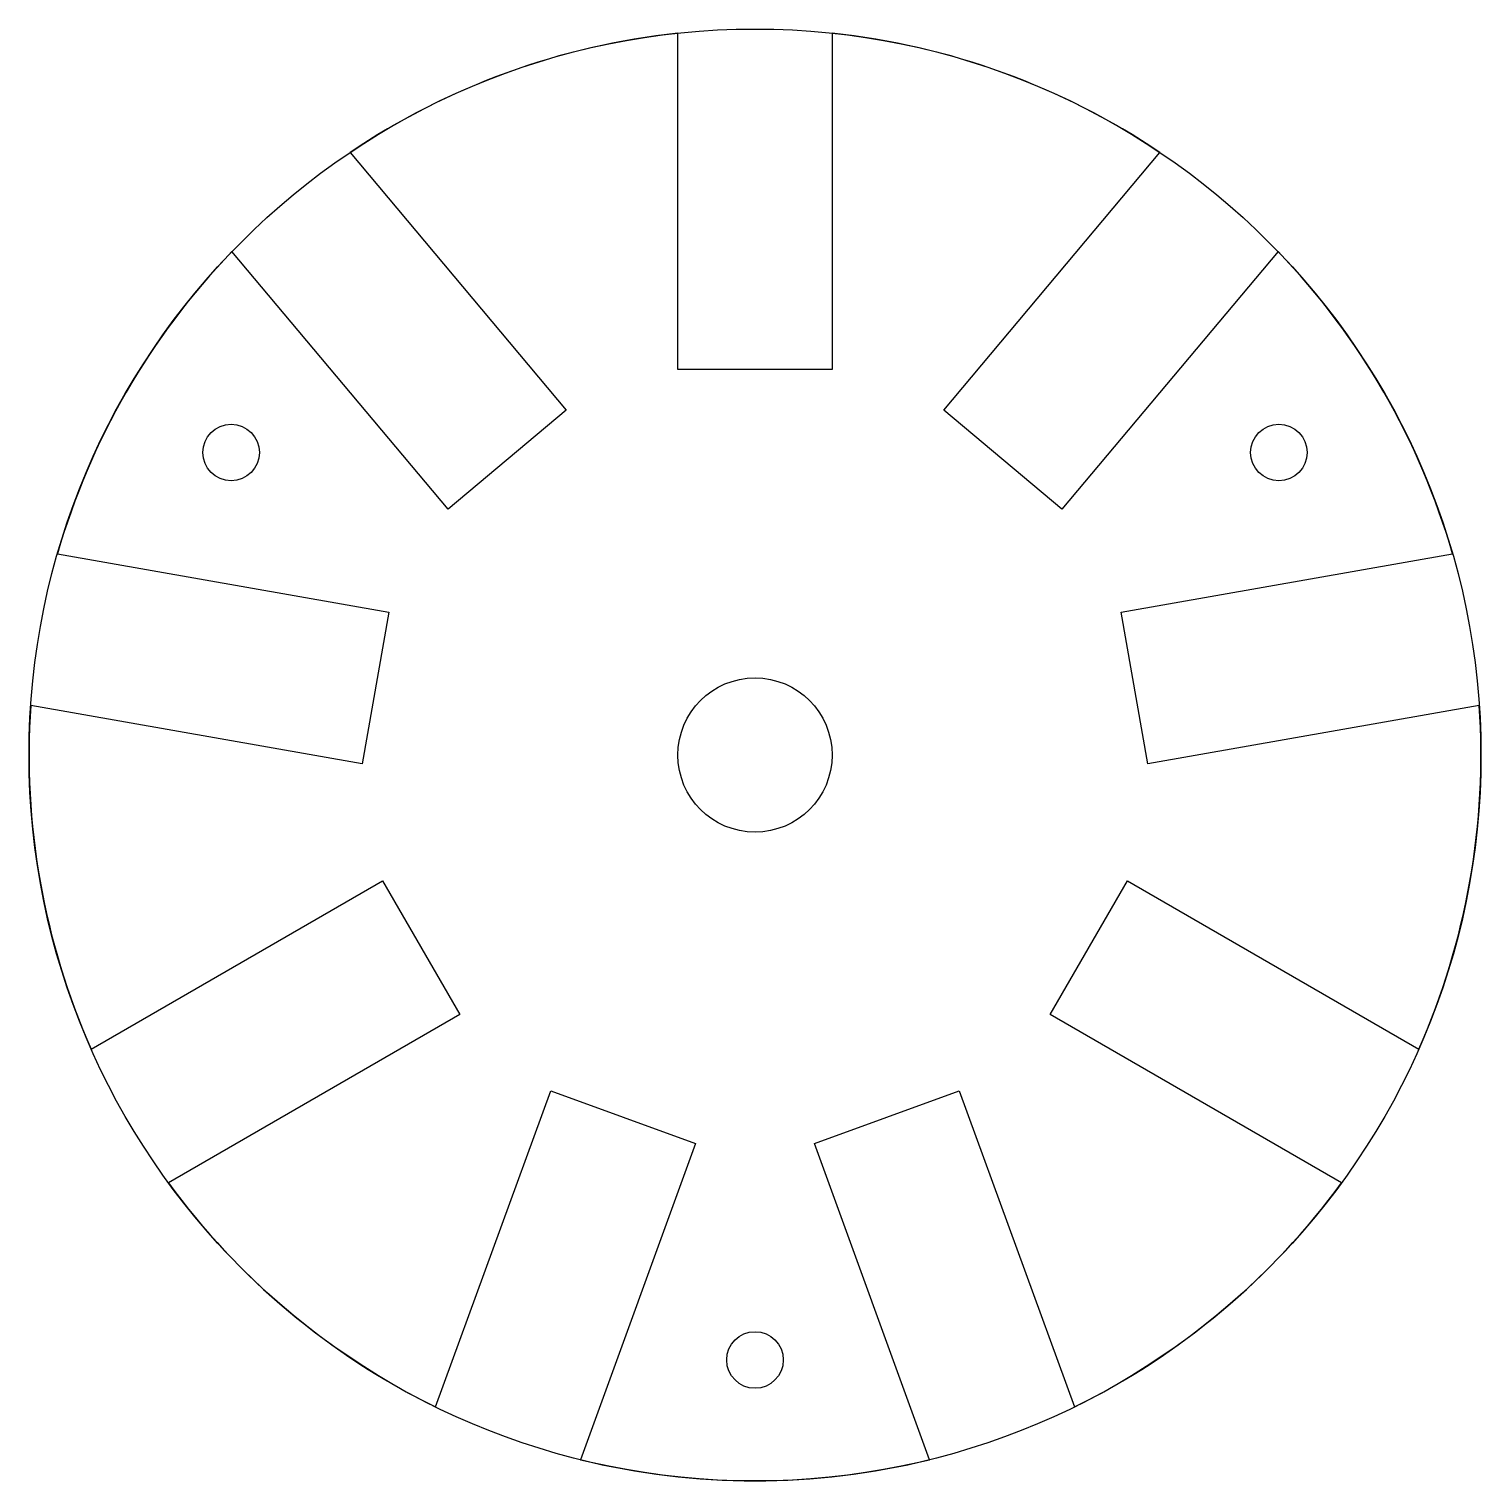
# Model space of a CAD drawing. Header units: millimetres. Extents: x 48.8 to 105.2, y 35 to 91.5.
import ezdxf

# ---------------------------------------------------------------- set-up
doc = ezdxf.new("R2010")
doc.units = ezdxf.units.MM
doc.layers.get('0').update_dxf_attribs({"linetype": 'CONTINUOUS'})

msp = doc.modelspace()

# ---------------------------------------------------------------- linework, layer by layer
msp.add_lwpolyline([(69.656, 76.62), (65.06, 72.764), (56.646, 82.791, 0.121934), (49.857, 71.034), (62.749, 68.761), (61.707, 62.852), (48.816, 65.125, 0.121934), (51.173, 51.754), (62.51, 58.299), (65.51, 53.103), (54.173, 46.558, 0.121934), (64.573, 37.831), (69.051, 50.132), (74.689, 48.08), (70.212, 35.779, 0.121934), (83.788, 35.779), (79.311, 48.08), (84.949, 50.132), (89.427, 37.831, 0.121934), (99.827, 46.558), (88.49, 53.103), (91.49, 58.299), (102.827, 51.754, 0.121934), (105.184, 65.125), (92.293, 62.852), (91.251, 68.761), (104.143, 71.034, 0.121934), (97.354, 82.791), (88.94, 72.764), (84.344, 76.62), (92.758, 86.648, 0.121934), (80, 91.292), (80, 78.201), (74, 78.201), (74, 91.292, 0.121934), (61.242, 86.648)], format="xyb", close=True)
for centre, radius in [((77, 63.201), 28.25), ((56.612, 74.972), 1.1), ((97.388, 74.972), 1.1), ((77, 63.201), 3), ((77, 39.659), 1.1)]:
    msp.add_circle(centre, radius)

doc.saveas('drawing.dxf')
